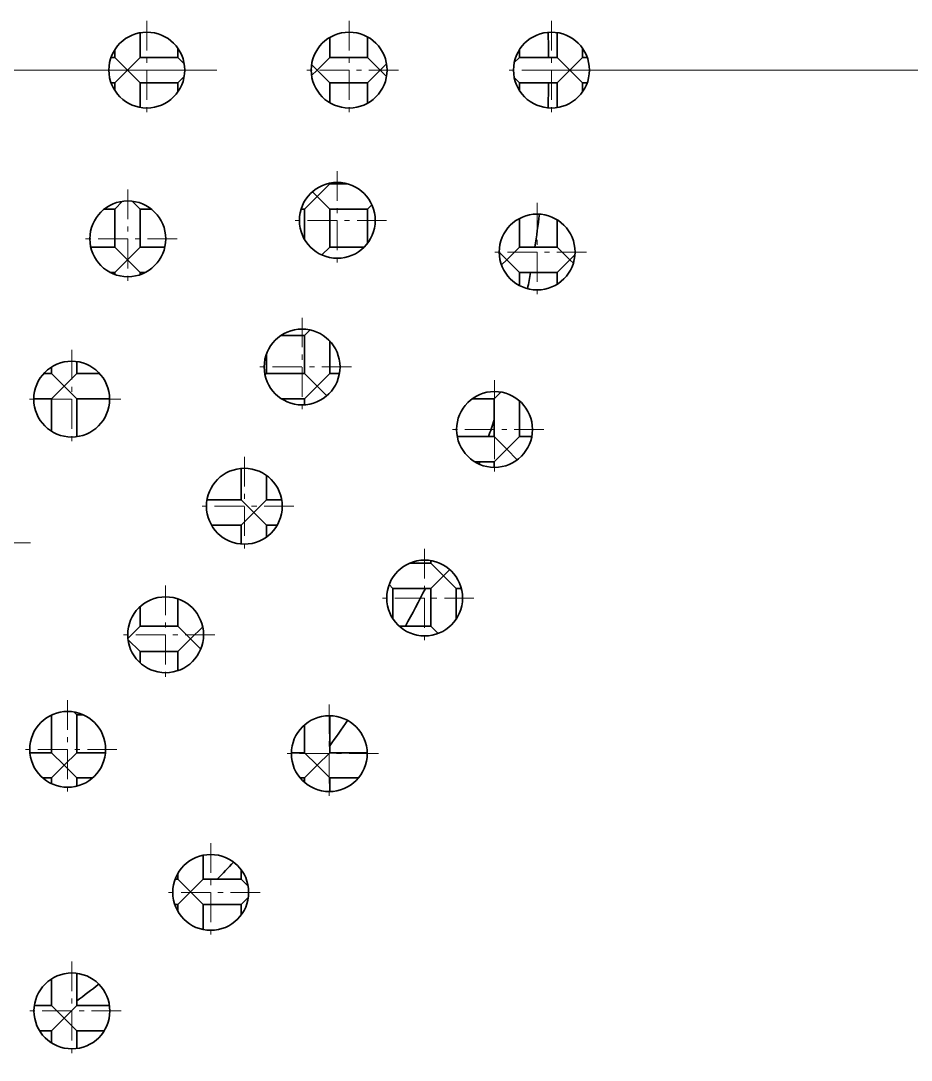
# Model space of a CAD drawing. Extents: x 23 to 587, y 4 to 413.
# Drawn here: x 102.18 to 119.79, y 120.94 to 141.49 of the extents above; entities that cross this region are included whole.
import ezdxf

# ---------------------------------------------------------------- set-up
doc = ezdxf.new("R2010")
doc.units = 0
doc.linetypes.add('DASHDOT', pattern=[18.5, 12, -3, 0.5, -3])
doc.layers.get('0').update_dxf_attribs({"lineweight": 13})

# ---------------------------------------------------------------- blocks, each defined once
blk = doc.blocks.new('BLOCK6734')
at = {"color": 7, "linetype": 'DASHDOT', "lineweight": 13, "ltscale": 0.0975}
for p, q in [((36.14, -9.793), (36.14, -13.693)), ((38.09, -11.743), (34.19, -11.743))]:
    blk.add_line(p, q, dxfattribs=at)
blk = doc.blocks.new('BLOCK6736')
at = {"color": 7, "linetype": 'DASHDOT', "lineweight": 13, "ltscale": 0.0975}
for p, q in [((33.858, -15.302), (33.858, -19.202)), ((35.808, -17.252), (31.908, -17.252))]:
    blk.add_line(p, q, dxfattribs=at)
blk = doc.blocks.new('BLOCK6738')
at = {"color": 7, "linetype": 'DASHDOT', "lineweight": 13, "ltscale": 0.0975}
for p, q in [((30.743, -20.386), (30.743, -24.286)), ((32.693, -22.336), (28.793, -22.336))]:
    blk.add_line(p, q, dxfattribs=at)
blk = doc.blocks.new('BLOCK6740')
at = {"color": 7, "linetype": 'DASHDOT', "lineweight": 13, "ltscale": 0.0975}
for p, q in [((26.87, -24.92), (26.87, -28.82)), ((28.82, -26.87), (24.92, -26.87))]:
    blk.add_line(p, q, dxfattribs=at)
blk = doc.blocks.new('BLOCK6786')
at = {"color": 7, "linetype": 'DASHDOT', "lineweight": 13, "ltscale": 0.0975}
for p, q in [((46, 1.95), (46, -1.95)), ((47.95, 0), (44.05, 0))]:
    blk.add_line(p, q, dxfattribs=at)
blk = doc.blocks.new('BLOCK6795')
at = {"color": 7, "linetype": 'DASHDOT', "lineweight": 13, "ltscale": 0.0975}
for p, q in [((30, 1.95), (30, -1.95)), ((31.95, 0), (28.05, 0))]:
    blk.add_line(p, q, dxfattribs=at)
blk = doc.blocks.new('BLOCK6797')
at = {"color": 7, "linetype": 'DASHDOT', "lineweight": 13, "ltscale": 0.0975}
for p, q in [((29.248, -4.725), (29.248, -8.625)), ((31.198, -6.675), (27.298, -6.675))]:
    blk.add_line(p, q, dxfattribs=at)
blk = doc.blocks.new('BLOCK6799')
at = {"color": 7, "linetype": 'DASHDOT', "lineweight": 13, "ltscale": 0.0975}
for p, q in [((27.029, -11.066), (27.029, -14.966)), ((28.979, -13.016), (25.079, -13.016))]:
    blk.add_line(p, q, dxfattribs=at)
blk = doc.blocks.new('BLOCK6801')
at = {"color": 7, "linetype": 'DASHDOT', "lineweight": 13, "ltscale": 0.0975}
for p, q in [((23.455, -16.755), (23.455, -20.655)), ((25.405, -18.705), (21.505, -18.705))]:
    blk.add_line(p, q, dxfattribs=at)
blk = doc.blocks.new('BLOCK6808')
at = {"color": 7, "linetype": 'DASHDOT', "lineweight": 13, "ltscale": 0.0975}
for p, q in [((45.434, -5.246), (45.434, -9.146)), ((47.384, -7.196), (43.484, -7.196))]:
    blk.add_line(p, q, dxfattribs=at)
blk = doc.blocks.new('BLOCK6810')
at = {"color": 7, "linetype": 'DASHDOT', "lineweight": 13, "ltscale": 0.0975}
for p, q in [((43.749, -12.265), (43.749, -16.165)), ((45.699, -14.215), (41.799, -14.215))]:
    blk.add_line(p, q, dxfattribs=at)
blk = doc.blocks.new('BLOCK6812')
at = {"color": 7, "linetype": 'DASHDOT', "lineweight": 13, "ltscale": 0.0975}
for p, q in [((40.986, -18.934), (40.986, -22.834)), ((42.936, -20.884), (39.036, -20.884))]:
    blk.add_line(p, q, dxfattribs=at)
blk = doc.blocks.new('BLOCK6814')
at = {"color": 7, "linetype": 'DASHDOT', "lineweight": 13, "ltscale": 0.0975}
for p, q in [((37.215, -25.088), (37.215, -28.988)), ((39.165, -27.038), (35.265, -27.038))]:
    blk.add_line(p, q, dxfattribs=at)
blk = doc.blocks.new('BLOCK6816')
at = {"color": 7, "linetype": 'DASHDOT', "lineweight": 13, "ltscale": 0.0975}
for p, q in [((32.527, -30.577), (32.527, -34.477)), ((34.477, -32.527), (30.577, -32.527))]:
    blk.add_line(p, q, dxfattribs=at)
blk = doc.blocks.new('BLOCK6818')
at = {"color": 7, "linetype": 'DASHDOT', "lineweight": 13, "ltscale": 0.0975}
for p, q in [((27.038, -35.265), (27.038, -39.165)), ((28.988, -37.215), (25.088, -37.215))]:
    blk.add_line(p, q, dxfattribs=at)
blk = doc.blocks.new('BLOCK6837')
at = {"color": 7, "linetype": 'DASHDOT', "lineweight": 13, "ltscale": 0.0975}
for p, q in [((38, 1.95), (38, -1.95)), ((39.95, 0), (36.05, 0))]:
    blk.add_line(p, q, dxfattribs=at)
blk = doc.blocks.new('BLOCK6859')
at = {"color": 7, "linetype": 'DASHDOT', "lineweight": 13, "ltscale": 0.0975}
for p, q in [((37.532, -3.995), (37.532, -7.895)), ((39.482, -5.945), (35.582, -5.945))]:
    blk.add_line(p, q, dxfattribs=at)
blk = doc.blocks.new('BLOCK6863')
at = {"color": 7, "lineweight": 35, "ltscale": 0.024398}
blk.add_line((29.731, 1.476), (29.731, 0.5), dxfattribs=at)
at = {"color": 7, "lineweight": 35, "ltscale": 0.019704}
for p, q in [((37.231, 1.288), (37.231, 0.5)), ((37.231, -0.5), (37.231, -1.288))]:
    blk.add_line(p, q, dxfattribs=at)
at = {"color": 7, "lineweight": 35, "ltscale": 0.020239}
for p, q in [((38.731, 1.31), (38.731, 0.5)), ((38.731, -0.5), (38.731, -1.31))]:
    blk.add_line(p, q, dxfattribs=at)
at = {"color": 7, "lineweight": 35, "ltscale": 0.024551}
for p, q in [((46.231, 1.482), (46.231, 0.5)), ((46.231, -0.5), (46.231, -1.482))]:
    blk.add_line(p, q, dxfattribs=at)
at = {"color": 7, "lineweight": 35, "ltscale": 0.008915}
blk.add_line((31.231, 0.857), (31.231, 0.5), dxfattribs=at)
at = {"color": 7, "lineweight": 35, "ltscale": 0.008911}
for p, q in [((47.231, 0.856), (47.231, 0.5)), ((47.231, -0.5), (47.231, -0.856))]:
    blk.add_line(p, q, dxfattribs=at)
at = {"color": 7, "lineweight": 35, "ltscale": 0.003643}
blk.add_line((28.731, 0.5), (28.586, 0.5), dxfattribs=at)
at = {"color": 7, "lineweight": 35, "ltscale": 0.007517}
blk.add_line((28.731, 0.801), (28.731, 0.5), dxfattribs=at)
at = {"color": 7, "lineweight": 35, "ltscale": 0.017678}
for p, q in [((29.231, 0), (28.731, 0.5)), ((29.231, 0), (29.731, 0.5)), ((36.731, 0), (37.231, 0.5)), ((39.231, 0), (38.731, 0.5)), ((46.731, 0), (46.231, 0.5)), ((46.731, 0), (47.231, 0.5)), ((29.231, 0), (28.731, -0.5)), ((29.231, 0), (29.731, -0.5)), ((36.731, 0), (37.231, -0.5)), ((39.231, 0), (38.731, -0.5)), ((46.731, 0), (46.231, -0.5)), ((46.731, 0), (47.231, -0.5)), ((36.731, -5), (37.231, -4.5)), ((36.731, -5), (36.231, -5.5)), ((36.731, -5), (37.231, -5.5)), ((29.231, -7.5), (28.731, -7)), ((29.231, -7.5), (29.731, -7)), ((44.231, -7.5), (44.731, -7)), ((46.731, -7.5), (46.231, -7)), ((29.231, -7.5), (28.731, -8)), ((29.231, -7.5), (29.731, -8)), ((44.231, -7.5), (44.731, -8)), ((46.731, -7.5), (46.231, -8)), ((26.731, -12.5), (26.231, -12)), ((26.731, -12.5), (27.231, -12)), ((36.731, -12.5), (36.231, -12)), ((36.731, -12.5), (37.231, -12)), ((26.731, -12.5), (26.231, -13)), ((26.731, -12.5), (27.231, -13)), ((36.731, -12.5), (36.231, -13)), ((44.231, -15), (43.731, -14.5)), ((44.231, -15), (44.731, -14.5)), ((44.231, -15), (43.731, -15.5)), ((34.231, -17.5), (33.731, -17)), ((34.231, -17.5), (34.731, -17)), ((34.231, -17.5), (33.731, -18)), ((34.231, -17.5), (34.731, -18)), ((41.731, -20), (41.231, -19.5)), ((41.731, -20), (41.231, -20.5)), ((41.731, -20), (42.231, -20.5)), ((31.731, -22.5), (31.231, -22)), ((31.731, -22.5), (31.231, -23)), ((26.731, -27.5), (26.231, -27)), ((26.731, -27.5), (27.231, -27)), ((36.731, -27.5), (36.231, -27)), ((36.731, -27.5), (37.231, -27)), ((26.731, -27.5), (26.231, -28)), ((26.731, -27.5), (27.231, -28)), ((36.731, -27.5), (36.231, -28)), ((36.731, -27.5), (37.231, -28)), ((31.731, -32.5), (31.231, -32)), ((31.731, -32.5), (32.231, -32)), ((31.731, -32.5), (31.231, -33)), ((31.731, -32.5), (32.231, -33)), ((26.731, -37.5), (26.231, -37)), ((26.731, -37.5), (27.231, -37)), ((26.731, -37.5), (26.231, -38)), ((26.731, -37.5), (27.231, -38))]:
    blk.add_line(p, q, dxfattribs=at)
at = {"color": 7, "lineweight": 35, "ltscale": 0.0375}
for p, q in [((31.231, 0.5), (29.731, 0.5)), ((38.731, 0.5), (37.231, 0.5)), ((46.231, 0.5), (44.731, 0.5)), ((31.231, -0.5), (29.731, -0.5)), ((38.731, -0.5), (37.231, -0.5)), ((46.231, -0.5), (44.731, -0.5)), ((28.731, -5.5), (28.731, -7)), ((29.731, -5.5), (29.731, -7)), ((38.731, -5.5), (37.231, -5.5)), ((37.231, -5.5), (37.231, -7)), ((46.231, -7), (44.731, -7)), ((46.231, -8), (44.731, -8)), ((36.231, -10.5), (36.231, -12)), ((36.231, -12), (34.731, -12)), ((27.231, -13), (27.231, -14.5)), ((43.731, -13), (43.731, -14.5)), ((41.231, -20.5), (39.731, -20.5)), ((41.231, -20.5), (41.231, -22)), ((31.231, -22), (29.731, -22)), ((31.231, -23), (29.731, -23)), ((27.231, -25.5), (27.231, -27)), ((33.731, -32), (32.231, -32)), ((33.731, -33), (32.231, -33))]:
    blk.add_line(p, q, dxfattribs=at)
at = {"color": 7, "lineweight": 35, "ltscale": 0.008712}
blk.add_line((31.478, 0.254), (31.231, 0.5), dxfattribs=at)
at = {"color": 7, "lineweight": 35, "ltscale": 0.007099}
for p, q in [((44.531, 0.299), (44.731, 0.5)), ((44.531, -0.299), (44.731, -0.5))]:
    blk.add_line(p, q, dxfattribs=at)
at = {"color": 7, "lineweight": 35, "ltscale": 0.007513}
for p, q in [((44.731, 0.801), (44.731, 0.5)), ((44.731, -0.5), (44.731, -0.801))]:
    blk.add_line(p, q, dxfattribs=at)
at = {"color": 7, "lineweight": 35, "ltscale": 0.004569}
for p, q in [((47.414, 0.5), (47.231, 0.5)), ((47.414, -0.5), (47.231, -0.5))]:
    blk.add_line(p, q, dxfattribs=at)
at = {"color": 7, "lineweight": 35, "ltscale": 0.007632}
for q in [(36.516, 0.216), (36.516, -0.216)]:
    blk.add_line((36.731, 0), q, dxfattribs=at)
at = {"color": 7, "lineweight": 35, "ltscale": 0.008765}
for q in [(39.479, 0.248), (39.479, -0.248)]:
    blk.add_line((39.231, 0), q, dxfattribs=at)
at = {"color": 7, "lineweight": 35, "ltscale": 0.008709}
blk.add_line((31.478, -0.254), (31.231, -0.5), dxfattribs=at)
at = {"color": 7, "lineweight": 35, "ltscale": 0.003641}
blk.add_line((28.731, -0.5), (28.586, -0.5), dxfattribs=at)
at = {"color": 7, "lineweight": 35, "ltscale": 0.007509}
blk.add_line((28.731, -0.5), (28.731, -0.8), dxfattribs=at)
at = {"color": 7, "lineweight": 35, "ltscale": 0.02439}
blk.add_line((29.731, -0.5), (29.731, -1.476), dxfattribs=at)
at = {"color": 7, "lineweight": 35, "ltscale": 0.008907}
blk.add_line((31.231, -0.5), (31.231, -0.856), dxfattribs=at)
at = {"color": 7, "lineweight": 35, "ltscale": 0.000626025}
blk.add_line((37.231, -4.475), (37.231, -4.5), dxfattribs=at)
at = {"color": 7, "lineweight": 35, "ltscale": 0.017622}
blk.add_line((37.936, -4.5), (37.231, -4.5), dxfattribs=at)
at = {"color": 7, "lineweight": 35, "ltscale": 0.006563}
blk.add_line((36.731, -5), (36.546, -4.814), dxfattribs=at)
at = {"color": 7, "lineweight": 35, "ltscale": 0.010971}
blk.add_line((29.042, -5.19), (28.731, -5.5), dxfattribs=at)
at = {"color": 7, "lineweight": 35, "ltscale": 0.011139}
blk.add_line((29.416, -5.185), (29.731, -5.5), dxfattribs=at)
at = {"color": 7, "lineweight": 35, "ltscale": 0.005971}
blk.add_line((38.9, -5.331), (38.731, -5.5), dxfattribs=at)
at = {"color": 7, "lineweight": 35, "ltscale": 0.010385}
blk.add_line((28.731, -5.5), (28.316, -5.5), dxfattribs=at)
at = {"color": 7, "lineweight": 35, "ltscale": 0.011206}
blk.add_line((30.18, -5.5), (29.731, -5.5), dxfattribs=at)
at = {"color": 7, "lineweight": 35, "ltscale": 0.003298}
blk.add_line((36.231, -5.5), (36.1, -5.5), dxfattribs=at)
at = {"color": 7, "lineweight": 35, "ltscale": 0.029791}
blk.add_line((36.231, -5.5), (36.231, -6.692), dxfattribs=at)
at = {"color": 7, "lineweight": 35, "ltscale": 0.033636}
blk.add_line((38.731, -5.5), (38.731, -6.845), dxfattribs=at)
at = {"color": 7, "lineweight": 35, "ltscale": 0.028238}
blk.add_line((44.731, -5.87), (44.731, -7), dxfattribs=at)
at = {"color": 7, "lineweight": 35, "ltscale": 0.026856}
blk.add_line((46.231, -5.926), (46.231, -7), dxfattribs=at)
at = {"color": 7, "lineweight": 35, "ltscale": 0.023702}
blk.add_line((28.731, -7), (27.783, -7), dxfattribs=at)
at = {"color": 7, "lineweight": 35, "ltscale": 0.024522}
blk.add_line((30.712, -7), (29.731, -7), dxfattribs=at)
at = {"color": 7, "lineweight": 35, "ltscale": 0.011072}
blk.add_line((36.918, -7.313), (37.231, -7), dxfattribs=at)
at = {"color": 7, "lineweight": 35, "ltscale": 0.034162}
blk.add_line((38.598, -7), (37.231, -7), dxfattribs=at)
at = {"color": 7, "lineweight": 35, "ltscale": 0.010553}
blk.add_line((44.231, -7.5), (43.933, -7.202), dxfattribs=at)
at = {"color": 7, "lineweight": 35, "ltscale": 0.007017}
blk.add_line((46.731, -7.5), (46.93, -7.302), dxfattribs=at)
at = {"color": 7, "lineweight": 35, "ltscale": 0.007346}
blk.add_line((44.231, -7.5), (44.024, -7.708), dxfattribs=at)
at = {"color": 7, "lineweight": 35, "ltscale": 0.004831}
blk.add_line((46.731, -7.5), (46.868, -7.637), dxfattribs=at)
at = {"color": 7, "lineweight": 35, "ltscale": 0.004689}
blk.add_line((28.731, -8), (28.544, -8), dxfattribs=at)
at = {"color": 7, "lineweight": 35, "ltscale": 0.002094}
blk.add_line((28.731, -8), (28.731, -8.084), dxfattribs=at)
at = {"color": 7, "lineweight": 35, "ltscale": 0.00551}
blk.add_line((29.952, -8), (29.731, -8), dxfattribs=at)
at = {"color": 7, "lineweight": 35, "ltscale": 0.002384}
blk.add_line((29.731, -8), (29.731, -8.095), dxfattribs=at)
at = {"color": 7, "lineweight": 35, "ltscale": 0.013037}
blk.add_line((44.731, -8), (44.731, -8.521), dxfattribs=at)
at = {"color": 7, "lineweight": 35, "ltscale": 0.011656}
blk.add_line((46.231, -8), (46.231, -8.466), dxfattribs=at)
at = {"color": 7, "lineweight": 35, "ltscale": 0.007915}
blk.add_line((36.455, -10.276), (36.231, -10.5), dxfattribs=at)
at = {"color": 7, "lineweight": 35, "ltscale": 0.023286}
blk.add_line((36.231, -10.5), (35.3, -10.5), dxfattribs=at)
at = {"color": 7, "lineweight": 35, "ltscale": 0.032161}
blk.add_line((37.231, -10.714), (37.231, -12), dxfattribs=at)
at = {"color": 7, "lineweight": 35, "ltscale": 0.019318}
blk.add_line((34.731, -11.227), (34.731, -12), dxfattribs=at)
at = {"color": 7, "lineweight": 35, "ltscale": 0.00635}
blk.add_line((26.231, -11.746), (26.231, -12), dxfattribs=at)
at = {"color": 7, "lineweight": 35, "ltscale": 0.011749}
blk.add_line((27.231, -11.53), (27.231, -12), dxfattribs=at)
at = {"color": 7, "lineweight": 35, "ltscale": 0.007638}
blk.add_line((26.231, -12), (25.926, -12), dxfattribs=at)
at = {"color": 7, "lineweight": 35, "ltscale": 0.022522}
blk.add_line((28.132, -12), (27.231, -12), dxfattribs=at)
at = {"color": 7, "lineweight": 35, "ltscale": 0.002021}
blk.add_line((34.674, -12.057), (34.731, -12), dxfattribs=at)
at = {"color": 7, "lineweight": 35, "ltscale": 0.009661}
blk.add_line((37.618, -12), (37.231, -12), dxfattribs=at)
at = {"color": 7, "lineweight": 35, "ltscale": 0.013562}
blk.add_line((36.731, -12.5), (37.115, -12.884), dxfattribs=at)
at = {"color": 7, "lineweight": 35, "ltscale": 0.009357}
blk.add_line((43.996, -12.735), (43.731, -13), dxfattribs=at)
at = {"color": 7, "lineweight": 35, "ltscale": 0.017556}
blk.add_line((26.231, -13), (25.529, -13), dxfattribs=at)
at = {"color": 7, "lineweight": 35, "ltscale": 0.032166}
blk.add_line((26.231, -13), (26.231, -14.287), dxfattribs=at)
at = {"color": 7, "lineweight": 35, "ltscale": 0.03244}
blk.add_line((28.529, -13), (27.231, -13), dxfattribs=at)
at = {"color": 7, "lineweight": 35, "ltscale": 0.022732}
blk.add_line((36.231, -13), (35.322, -13), dxfattribs=at)
at = {"color": 7, "lineweight": 35, "ltscale": 0.005997}
blk.add_line((36.231, -13), (36.231, -13.24), dxfattribs=at)
at = {"color": 7, "lineweight": 35, "ltscale": 0.02157}
blk.add_line((43.731, -13), (42.869, -13), dxfattribs=at)
at = {"color": 7, "lineweight": 35, "ltscale": 0.035459}
blk.add_line((44.731, -13.082), (44.731, -14.5), dxfattribs=at)
at = {"color": 7, "lineweight": 35, "ltscale": 0.000109626}
blk.add_line((27.228, -14.503), (27.231, -14.5), dxfattribs=at)
at = {"color": 7, "lineweight": 35, "ltscale": 0.000460919}
blk.add_line((27.25, -14.5), (27.231, -14.5), dxfattribs=at)
at = {"color": 7, "lineweight": 35, "ltscale": 0.036388}
blk.add_line((43.731, -14.5), (42.276, -14.5), dxfattribs=at)
at = {"color": 7, "lineweight": 35, "ltscale": 0.012244}
blk.add_line((45.221, -14.5), (44.731, -14.5), dxfattribs=at)
at = {"color": 7, "lineweight": 35, "ltscale": 0.0147}
blk.add_line((44.231, -15), (44.647, -15.416), dxfattribs=at)
at = {"color": 7, "lineweight": 35, "ltscale": 0.018908}
blk.add_line((43.731, -15.5), (42.975, -15.5), dxfattribs=at)
at = {"color": 7, "lineweight": 35, "ltscale": 0.005367}
blk.add_line((43.731, -15.5), (43.731, -15.715), dxfattribs=at)
at = {"color": 7, "lineweight": 35, "ltscale": 0.031075}
blk.add_line((33.731, -15.757), (33.731, -17), dxfattribs=at)
at = {"color": 7, "lineweight": 35, "ltscale": 0.0242}
blk.add_line((34.731, -16.032), (34.731, -17), dxfattribs=at)
at = {"color": 7, "lineweight": 35, "ltscale": 0.033799}
blk.add_line((33.731, -17), (32.38, -17), dxfattribs=at)
at = {"color": 7, "lineweight": 35, "ltscale": 0.015138}
blk.add_line((35.337, -17), (34.731, -17), dxfattribs=at)
at = {"color": 7, "lineweight": 35, "ltscale": 0.02933}
blk.add_line((33.731, -18), (32.558, -18), dxfattribs=at)
at = {"color": 7, "lineweight": 35, "ltscale": 0.018657}
blk.add_line((33.731, -18), (33.731, -18.746), dxfattribs=at)
at = {"color": 7, "lineweight": 35, "ltscale": 0.010669}
blk.add_line((35.158, -18), (34.731, -18), dxfattribs=at)
at = {"color": 7, "lineweight": 35, "ltscale": 0.011782}
blk.add_line((34.731, -18), (34.731, -18.471), dxfattribs=at)
at = {"color": 7, "lineweight": 35, "ltscale": 0.020615}
blk.add_line((41.231, -19.5), (40.407, -19.5), dxfattribs=at)
at = {"color": 7, "lineweight": 35, "ltscale": 0.002407}
blk.add_line((41.231, -19.404), (41.231, -19.5), dxfattribs=at)
at = {"color": 7, "lineweight": 35, "ltscale": 0.008628}
blk.add_line((41.731, -20), (41.976, -19.756), dxfattribs=at)
at = {"color": 7, "lineweight": 35, "ltscale": 0.005228}
blk.add_line((39.584, -20.352), (39.731, -20.5), dxfattribs=at)
at = {"color": 7, "lineweight": 35, "ltscale": 0.030135}
blk.add_line((39.731, -20.5), (39.731, -21.705), dxfattribs=at)
at = {"color": 7, "lineweight": 35, "ltscale": 0.005124}
blk.add_line((42.436, -20.5), (42.231, -20.5), dxfattribs=at)
at = {"color": 7, "lineweight": 35, "ltscale": 0.030499}
blk.add_line((42.231, -20.5), (42.231, -21.72), dxfattribs=at)
at = {"color": 7, "lineweight": 35, "ltscale": 0.027057}
blk.add_line((31.231, -20.918), (31.231, -22), dxfattribs=at)
at = {"color": 7, "lineweight": 35, "ltscale": 0.019302}
blk.add_line((29.731, -21.228), (29.731, -22), dxfattribs=at)
at = {"color": 7, "lineweight": 35, "ltscale": 0.017024}
blk.add_line((29.25, -22.481), (29.731, -22), dxfattribs=at)
at = {"color": 7, "lineweight": 35, "ltscale": 0.016918}
blk.add_line((31.731, -22.5), (32.21, -22.021), dxfattribs=at)
at = {"color": 7, "lineweight": 35, "ltscale": 0.031174}
blk.add_line((41.231, -22), (39.985, -22), dxfattribs=at)
at = {"color": 7, "lineweight": 35, "ltscale": 0.010121}
blk.add_line((41.518, -22.286), (41.231, -22), dxfattribs=at)
at = {"color": 7, "lineweight": 35, "ltscale": 0.016859}
blk.add_line((29.255, -22.523), (29.731, -23), dxfattribs=at)
at = {"color": 7, "lineweight": 35, "ltscale": 0.014168}
blk.add_line((31.731, -22.5), (32.132, -22.901), dxfattribs=at)
at = {"color": 7, "lineweight": 35, "ltscale": 0.011094}
blk.add_line((29.731, -23), (29.731, -23.444), dxfattribs=at)
at = {"color": 7, "lineweight": 35, "ltscale": 0.018849}
blk.add_line((31.231, -23), (31.231, -23.754), dxfattribs=at)
at = {"color": 7, "lineweight": 35, "ltscale": 0.003833}
blk.add_line((27.123, -25.392), (27.231, -25.5), dxfattribs=at)
at = {"color": 7, "lineweight": 35, "ltscale": 0.03718}
blk.add_line((26.231, -25.513), (26.231, -27), dxfattribs=at)
at = {"color": 7, "lineweight": 35, "ltscale": 0.006232}
blk.add_line((27.481, -25.5), (27.231, -25.5), dxfattribs=at)
at = {"color": 7, "lineweight": 35, "ltscale": 0.036545}
blk.add_line((37.231, -25.538), (37.231, -27), dxfattribs=at)
at = {"color": 7, "lineweight": 35, "ltscale": 0.027365}
blk.add_line((36.231, -25.905), (36.231, -27), dxfattribs=at)
at = {"color": 7, "lineweight": 35, "ltscale": 0.021394}
blk.add_line((26.231, -27), (25.376, -27), dxfattribs=at)
at = {"color": 7, "lineweight": 35, "ltscale": 0.028324}
blk.add_line((28.364, -27), (27.231, -27), dxfattribs=at)
at = {"color": 7, "lineweight": 35, "ltscale": 0.012905}
blk.add_line((36.231, -27), (35.715, -27), dxfattribs=at)
at = {"color": 7, "lineweight": 35, "ltscale": 0.037071}
blk.add_line((38.714, -27), (37.231, -27), dxfattribs=at)
at = {"color": 7, "lineweight": 35, "ltscale": 0.008698}
blk.add_line((26.231, -28), (25.884, -28), dxfattribs=at)
at = {"color": 7, "lineweight": 35, "ltscale": 0.005683}
blk.add_line((26.231, -28), (26.231, -28.227), dxfattribs=at)
at = {"color": 7, "lineweight": 35, "ltscale": 0.015628}
blk.add_line((27.857, -28), (27.231, -28), dxfattribs=at)
at = {"color": 7, "lineweight": 35, "ltscale": 0.008147}
blk.add_line((27.231, -28), (27.231, -28.326), dxfattribs=at)
at = {"color": 7, "lineweight": 35, "ltscale": 0.004192}
blk.add_line((36.231, -28), (36.064, -28), dxfattribs=at)
at = {"color": 7, "lineweight": 35, "ltscale": 0.004272}
blk.add_line((36.231, -28), (36.231, -28.171), dxfattribs=at)
at = {"color": 7, "lineweight": 35, "ltscale": 0.028358}
blk.add_line((38.366, -28), (37.231, -28), dxfattribs=at)
at = {"color": 7, "lineweight": 35, "ltscale": 0.013451}
blk.add_line((37.231, -28), (37.231, -28.538), dxfattribs=at)
at = {"color": 7, "lineweight": 35, "ltscale": 0.023593}
blk.add_line((32.231, -31.056), (32.231, -32), dxfattribs=at)
at = {"color": 7, "lineweight": 35, "ltscale": 0.009174}
blk.add_line((33.731, -31.633), (33.731, -32), dxfattribs=at)
at = {"color": 7, "lineweight": 35, "ltscale": 0.002724}
blk.add_line((31.231, -32), (31.123, -32), dxfattribs=at)
at = {"color": 7, "lineweight": 35, "ltscale": 0.005732}
blk.add_line((31.231, -31.771), (31.231, -32), dxfattribs=at)
at = {"color": 7, "lineweight": 35, "ltscale": 0.009686}
blk.add_line((34.005, -32.274), (33.731, -32), dxfattribs=at)
at = {"color": 7, "lineweight": 35, "ltscale": 0.01002}
blk.add_line((34.015, -32.717), (33.731, -33), dxfattribs=at)
at = {"color": 7, "lineweight": 35, "ltscale": 0.0032}
blk.add_line((31.231, -33), (31.103, -33), dxfattribs=at)
at = {"color": 7, "lineweight": 35, "ltscale": 0.007078}
blk.add_line((31.231, -33), (31.231, -33.283), dxfattribs=at)
at = {"color": 7, "lineweight": 35, "ltscale": 0.024938}
blk.add_line((32.231, -33), (32.231, -33.998), dxfattribs=at)
at = {"color": 7, "lineweight": 35, "ltscale": 0.01052}
blk.add_line((33.731, -33), (33.731, -33.421), dxfattribs=at)
at = {"color": 7, "lineweight": 35, "ltscale": 0.031818}
blk.add_line((27.231, -35.727), (27.231, -37), dxfattribs=at)
at = {"color": 7, "lineweight": 35, "ltscale": 0.026246}
blk.add_line((26.231, -35.95), (26.231, -37), dxfattribs=at)
at = {"color": 7, "lineweight": 35, "ltscale": 0.016947}
blk.add_line((26.231, -37), (25.554, -37), dxfattribs=at)
at = {"color": 7, "lineweight": 35, "ltscale": 0.03228}
blk.add_line((28.523, -37), (27.231, -37), dxfattribs=at)
at = {"color": 7, "lineweight": 35, "ltscale": 0.011785}
blk.add_line((26.231, -38), (25.76, -38), dxfattribs=at)
at = {"color": 7, "lineweight": 35, "ltscale": 0.011986}
blk.add_line((26.231, -38), (26.231, -38.479), dxfattribs=at)
at = {"color": 7, "lineweight": 35, "ltscale": 0.027118}
blk.add_line((28.316, -38), (27.231, -38), dxfattribs=at)
at = {"color": 7, "lineweight": 35, "ltscale": 0.017557}
blk.add_line((27.231, -38), (27.231, -38.702), dxfattribs=at)
at = {"color": 7, "lineweight": 35}
for centre in [(30, 0), (38, 0), (46, 0), (37.532, -5.945), (29.248, -6.675), (45.434, -7.196), (36.14, -11.743), (27.029, -13.016), (43.749, -14.215), (33.858, -17.252), (40.986, -20.884), (30.743, -22.336), (26.87, -26.87), (37.215, -27.038), (32.527, -32.527), (27.038, -37.215)]:
    blk.add_circle(centre, 1.5, dxfattribs=at)
for start, end in [(0.5636, 1.8088), (358.0663, 359.3112), (351.1355, 352.7812), (349.0409, 349.8657), (341.456, 342.3314), (340.0182, 340.1298), (331.186, 333.3089), (324.1694, 325.7108), (321.9835, 322.0822), (315.5291, 316.693), (306.3113, 307.6787)]:
    blk.add_arc((0.14, 0.05), 45.75, start, end, dxfattribs=at)

msp = doc.modelspace()

# ---------------------------------------------------------------- linework, layer by layer
at = {"color": 7, "linetype": 'DASHDOT', "lineweight": 13}
msp.add_line((143.0617, 140.5185), (35.0376, 140.5185), dxfattribs=at)

# ---------------------------------------------------------------- block references
at = {"lineweight": 0, "xscale": 0.5, "yscale": 0.5, "zscale": 0.5}
for name in ['BLOCK6863', 'BLOCK6795', 'BLOCK6837', 'BLOCK6786', 'BLOCK6859', 'BLOCK6797', 'BLOCK6808', 'BLOCK6734', 'BLOCK6799', 'BLOCK6810', 'BLOCK6736', 'BLOCK6801', 'BLOCK6812', 'BLOCK6738', 'BLOCK6740', 'BLOCK6814', 'BLOCK6816', 'BLOCK6818']:
    msp.add_blockref(name, (89.6743, 140.5185), dxfattribs=at)

doc.saveas('drawing.dxf')
